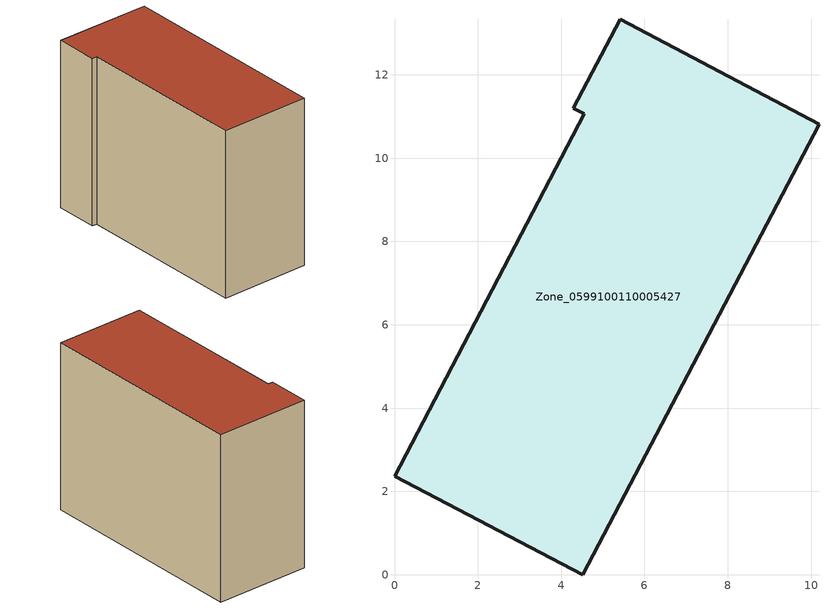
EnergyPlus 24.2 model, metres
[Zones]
Zone_0599100110005427
 floor ground (C_G): 5.41,13.33 10.19,10.82 4.52,0 0,2.37 4.56,11.06 4.29,11.2 z0
 wall outside (C_F): 4.52,0 10.19,10.82 5.41,13.33 4.29,11.2 4.56,11.06 0,2.37 4.52,0 z0:9.46
 roof outside (C_R): 10.19,10.82 5.41,13.33 4.29,11.2 4.56,11.06 0,2.37 4.52,0 z9.46
[BUILDING]
Pand.0599100110005427: North Axis=0; Terrain=City; Loads Convergence Tolerance Value=0.04; Temperature Convergence Tolerance Value=0.4; Solar Distribution=FullExterior; Maximum Number of Warmup Days=25; Minimum Number of Warmup Days=1
[Site:Location]
Rotterdam.The.Hague.AP_ZH_NLD Design_Conditions: Latitude=51.96; Longitude=4.45; Time Zone=1; Elevation=-4.5
[SITE:GROUNDTEMPERATURE:BUILDINGSURFACE]
18, 18, 18, 18, 18, 18, 18, 18, 18, 18, 18, 18
[MATERIAL] Thermal Absorptance=0.9; Solar Absorptance=0.7; Visible Absorptance=0.7
Name | Roughness | Thickness | Conductivity | Density | Specific Heat
G.TI.2015-2018 | MediumSmooth | 0.15 | 0.0428571 | 540 | 1210
F.TI.2015-2018 | Rough | 0.3 | 0.0666667 | 1920 | 840
R.TI.2015-2018 | MediumRough | 0.2 | 0.0333333 | 1500 | 1000
[CONSTRUCTION]
C_G: G.TI.2015-2018
C_F: F.TI.2015-2018
C_R: R.TI.2015-2018
[ZONE]
Zone_0599100110005427: Type=1; Multiplier=1; Ceiling Height=Autocalculate; Volume=Autocalculate; Floor Area=autocalculate; Part of Total Floor Area=Yes
[ZONEINFILTRATION:DESIGNFLOWRATE]
Infil_Zone_0599100110005427: Zone or ZoneList or Space or SpaceList=Zone_0599100110005427; Schedule=AlwaysOn; Design Flow Rate Calculation Method=Flow/Area; Flow Rate per Floor Area=0.0015; Constant Term Coefficient=1; Temperature Term Coefficient=0; Velocity Term Coefficient=0; Velocity Squared Term Coefficient=0
[HVACTEMPLATE:ZONE:IDEALLOADSAIRSYSTEM]
Zone_0599100110005427: Maximum Heating Supply Air Temperature=50; Minimum Cooling Supply Air Temperature=13; Maximum Heating Supply Air Humidity Ratio=0.0156; Minimum Cooling Supply Air Humidity Ratio=0.0077; Heating Limit=NoLimit; Cooling Limit=NoLimit; Dehumidification Control Type=ConstantSensibleHeatRatio; Cooling Sensible Heat Ratio=0.7; Dehumidification Setpoint=60; Humidification Control Type=None; Humidification Setpoint=30; Outdoor Air Method=None; Outdoor Air Flow Rate per Person=0.00944; Outdoor Air Flow Rate per Zone Floor Area=0; Outdoor Air Flow Rate per Zone=0; Demand Controlled Ventilation Type=None; Outdoor Air Economizer Type=NoEconomizer; Heat Recovery Type=None; Sensible Heat Recovery Effectiveness=0.7; Latent Heat Recovery Effectiveness=0.65
[ZONECONTROL:THERMOSTAT]
ThermostatControl_Zone_0599100110005427: Zone or ZoneList=Zone_0599100110005427; Control Type Schedule=DualSetpointControlType; Control 1=Thermostat_Zone_0599100110005427; Temperature Difference Between Cutout And Setpoint=0
[THERMOSTATSETPOINT:DUALSETPOINT]
Thermostat_Zone_0599100110005427: Heating Setpoint Temperature Schedule=HeatingSetpoint_Zone_0599100110005427; Cooling Setpoint Temperature Schedule=CoolingSetpoint_Zone_0599100110005427
[SCHEDULE:COMPACT]
HeatingSetpoint_Zone_0599100110005427: Through: 12/31, For: AllDays, Until: 24:00, 21
CoolingSetpoint_Zone_0599100110005427: Through: 12/31, For: AllDays, Until: 24:00, 24
DualSetpointControlType: Through: 12/31, For: AllDays, Until: 24:00, 4
AlwaysOn: Through: 12/31, For: AllDays, Until: 24:00, 1
